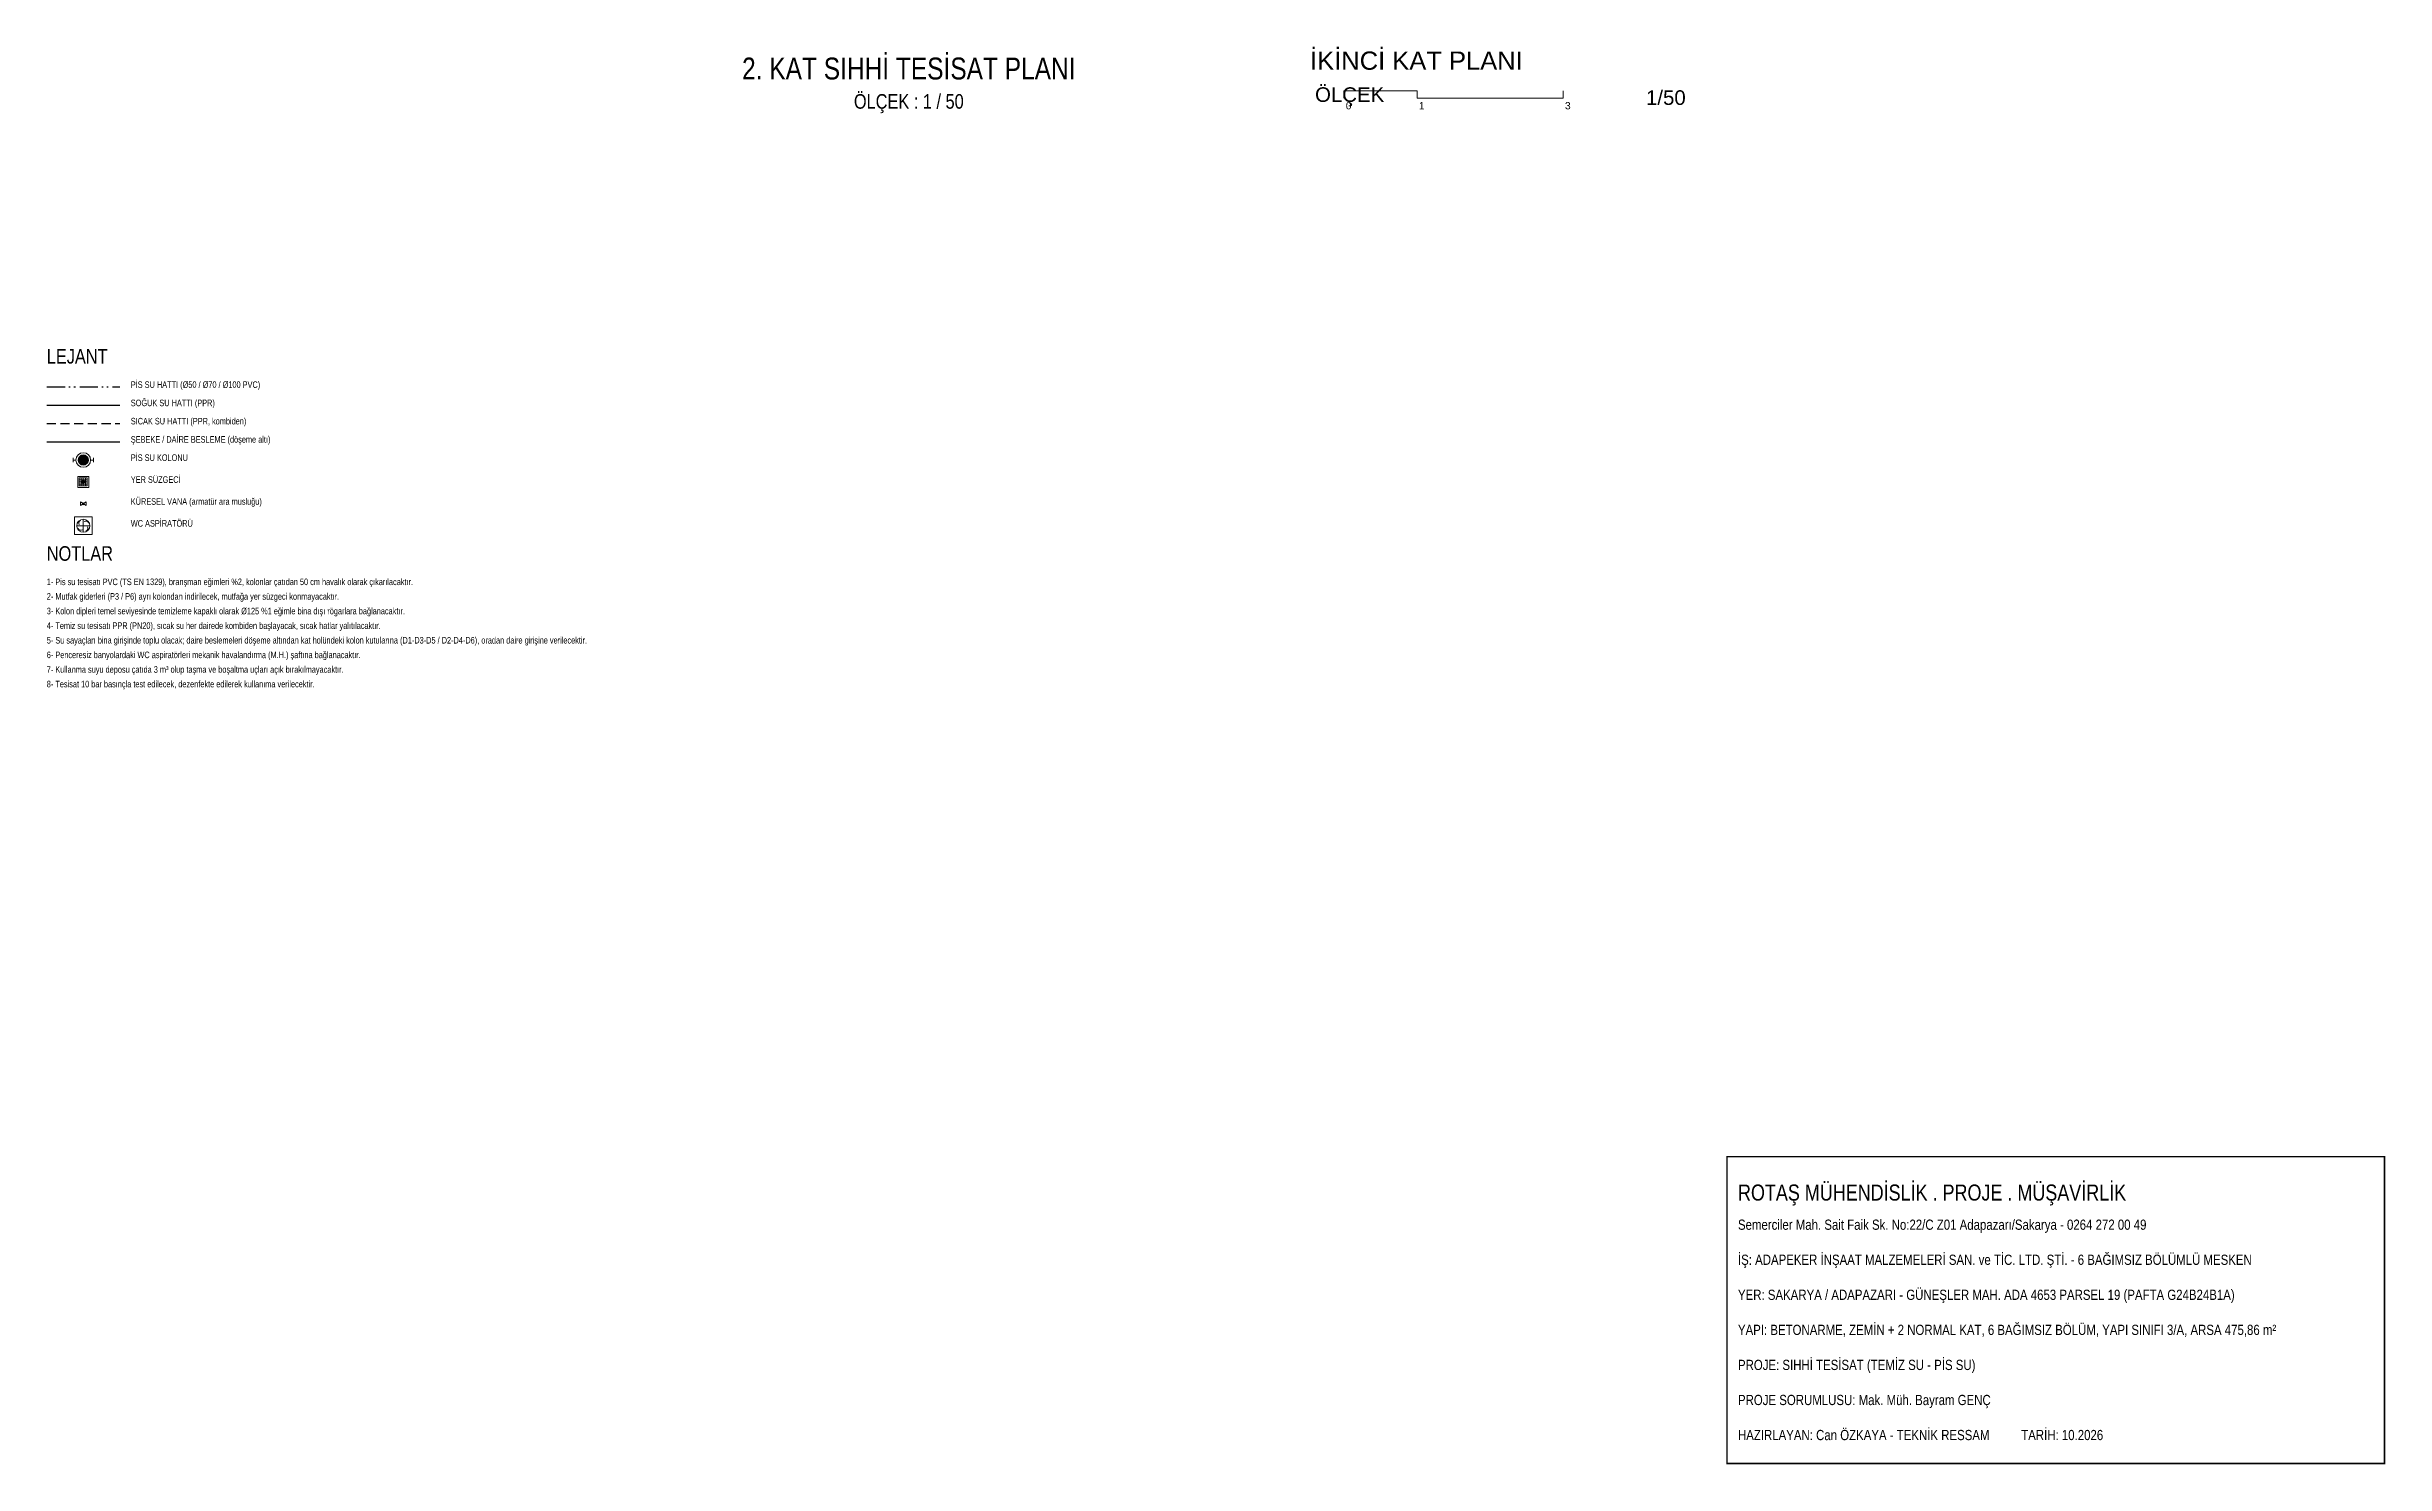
# Model space of a CAD drawing. Header units: centimetres. Extents: x -1224 to 6601, y -5301 to -1283.
# Drawn here: x 3400 to 6601, y -5301 to -3360 of the extents above; entities that cross this region are included whole.
import ezdxf
from ezdxf.enums import TextEntityAlignment as Align

# ---------------------------------------------------------------- set-up
doc = ezdxf.new("R2010")
doc.units = ezdxf.units.CM
doc.linetypes.add('ROTAS_BASMA', pattern=[18.75, 12.5, -6.25])
doc.linetypes.add('ROTAS_PISSU', pattern=[45, 25, -6, 0, -6, 2, -6])
for name, color, linetype, lineweight in [('ROTAS-MIMARI', 8, 'Continuous', 13), ('ROTAS-MIMARI-YAZI', 8, 'Continuous', 13), ('ROTAS-PAFTA', 144, 'Continuous', 35), ('ROTAS-PAFTA-YAZI', 7, 'Continuous', 25), ('ROTAS-SIHHI-PIS-SU', 6, 'ROTAS_PISSU', 30), ('ROTAS-SIHHI-SEMBOL', 1, 'Continuous', 18), ('ROTAS-SIHHI-SICAK-SU', 1, 'ROTAS_BASMA', 30), ('ROTAS-SIHHI-SOGUK-SU', 5, 'Continuous', 30)]:
    doc.layers.add(name, color=color, linetype=linetype, lineweight=lineweight)
doc.layers.add('ROTAS-SIHHI-SEBEKE', color=5, linetype='Continuous')
doc.styles.add('ROTAS-YAZI', font='arial.ttf')

# ---------------------------------------------------------------- blocks, each defined once
blk = doc.blocks.new('ROTAS-S2-PIS-KOLON')
h = blk.add_hatch(color=6)
edge = h.paths.add_edge_path()
edge.add_arc((0, 0), 7, 0, 360)
at = {"color": 30}
for p, q in [((-10, 0), (-14, 0)), ((10, 0), (14, 0))]:
    blk.add_line(p, q, dxfattribs=at)
at = {"color": 1}
for points in [[(-14, -3), (-14, 3)], [(14, -3), (14, 3)]]:
    blk.add_lwpolyline(points, dxfattribs=at)
at = {"color": 30}
blk.add_circle((0, 0), 10, dxfattribs=at)
at = {"color": 6}
blk.add_circle((0, 0), 7, dxfattribs=at)
at = {"style": 'ROTAS-YAZI', "flags": 1}
blk.add_attdef('NO', (0, 0), '', height=5, dxfattribs=at)
blk = doc.blocks.new('ROTAS-S2-YER-SUZGECI')
for p, q in [((-5.5, 3), (5.5, 3)), ((-5.5, 0), (5.5, 0)), ((-3, -5.5), (-3, 5.5)), ((0, -5.5), (0, 5.5)), ((3, -5.5), (3, 5.5)), ((-5.5, -3), (5.5, -3))]:
    blk.add_line(p, q)
for points in [[(-7.5, -7.5), (7.5, -7.5), (7.5, 7.5), (-7.5, 7.5)], [(-5.5, -5.5), (5.5, -5.5), (5.5, 5.5), (-5.5, 5.5)]]:
    blk.add_lwpolyline(points, close=True)
blk.add_circle((0, 0), 2)
blk = doc.blocks.new('ROTAS-S2-KURESEL-VANA')
blk.add_lwpolyline([(-4, -2.5), (4, 2.5), (4, -2.5), (-4, 2.5)], close=True)
blk.add_circle((0, 0), 1.2)
blk = doc.blocks.new('ROTAS-S2-ASPIRATOR')
for q in [(-8, 0), (0, 8), (8, 0), (0, -8)]:
    blk.add_line((0, 0), q)
blk.add_lwpolyline([(-12, -12), (12, -12), (12, 12), (-12, 12)], close=True)
blk.add_circle((0, 0), 9)
for centre, start, end in [((-2.3, 3.3), 110, 210), ((3.3, 2.3), 20, 120), ((-3.3, -2.3), 200, 300), ((2.3, -3.3), 290, 390)]:
    blk.add_arc(centre, 4, start, end)

msp = doc.modelspace()

# ---------------------------------------------------------------- linework, layer by layer
at = {"layer": 'ROTAS-MIMARI'}
msp.add_lwpolyline([(5175.7, -3430.7), (5175.7, -3420.7), (5275.7, -3420.7), (5275.7, -3430.7), (5475.7, -3430.7), (5475.7, -3420.7)], dxfattribs=at)
at = {"layer": 'ROTAS-PAFTA', "const_width": 2}
msp.add_lwpolyline([(5700, -5300), (6600, -5300), (6600, -4880), (5700, -4880)], close=True, dxfattribs=at)
at = {"layer": 'ROTAS-SIHHI-PIS-SU'}
msp.add_line((3400, -3826), (3500, -3826), dxfattribs=at)
at = {"layer": 'ROTAS-SIHHI-SEBEKE'}
msp.add_line((3400, -3901), (3500, -3901), dxfattribs=at)
at = {"layer": 'ROTAS-SIHHI-SICAK-SU'}
msp.add_line((3400, -3876), (3500, -3876), dxfattribs=at)
at = {"layer": 'ROTAS-SIHHI-SOGUK-SU'}
msp.add_line((3400, -3851), (3500, -3851), dxfattribs=at)

# ---------------------------------------------------------------- block references
at = {"layer": 'ROTAS-SIHHI-SEMBOL'}
for name, p in [('ROTAS-S2-PIS-KOLON', (3450, -3926)), ('ROTAS-S2-YER-SUZGECI', (3450, -3956)), ('ROTAS-S2-KURESEL-VANA', (3450, -3986)), ('ROTAS-S2-ASPIRATOR', (3450, -4016))]:
    msp.add_blockref(name, p, dxfattribs=at)

# ---------------------------------------------------------------- texts
at = {"layer": 'ROTAS-MIMARI-YAZI', "attachment_point": 1, "style": 'ROTAS-YAZI'}
for s, insert, char_height in [('İKİNCİ KAT PLANI', (5129.3, -3366.7), 25), ('ÖLÇEK', (5136.1, -3415.7), 20), ('1/50', (5589.1, -3419.8), 20), ('0', (5178.2, -3435.9), 10), ('1', (5278.2, -3435.9), 10), ('3', (5478.2, -3435.9), 10)]:
    msp.add_mtext(s, dxfattribs=dict(at, insert=insert, char_height=char_height))
at = {"layer": 'ROTAS-PAFTA-YAZI', "style": 'ROTAS-YAZI', "width": 0.8}
for s, height, p in [('2. KAT SIHHİ TESİSAT PLANI', 30, (4580, -3390)), ('ÖLÇEK : 1 / 50', 20, (4580, -3435))]:
    msp.add_text(s, height=height, dxfattribs=at).set_placement(p, align=Align.MIDDLE_CENTER)
for s, height, p in [('LEJANT', 20, (3400, -3800)), ('SOĞUK SU HATTI (PPR)', 9, (3515, -3855)), ('PİS SU HATTI (Ø50 / Ø70 / Ø100 PVC)', 9, (3515, -3830)), ('SICAK SU HATTI (PPR, kombiden)', 9, (3515, -3880)), ('ŞEBEKE / DAİRE BESLEME (döşeme altı)', 9, (3515, -3905)), ('PİS SU KOLONU', 9, (3515, -3930)), ('YER SÜZGECİ', 9, (3515, -3960)), ('KÜRESEL VANA (armatür ara musluğu)', 9, (3515, -3990)), ('WC ASPİRATÖRÜ', 9, (3515, -4020)), ('NOTLAR', 20, (3400, -4070)), ('1- Pis su tesisatı PVC (TS EN 1329), branşman eğimleri %2, kolonlar çatıdan 50 cm havalık olarak çıkarılacaktır.', 9, (3400, -4100)), ('3- Kolon dipleri temel seviyesinde temizleme kapaklı olarak Ø125 %1 eğimle bina dışı rögarlara bağlanacaktır.', 9, (3400, -4140)), ('2- Mutfak giderleri (P3 / P6) ayrı kolondan indirilecek, mutfağa yer süzgeci konmayacaktır.', 9, (3400, -4120)), ('4- Temiz su tesisatı PPR (PN20), sıcak su her dairede kombiden başlayacak, sıcak hatlar yalıtılacaktır.', 9, (3400, -4160)), ('5- Su sayaçları bina girişinde toplu olacak; daire beslemeleri döşeme altından kat holündeki kolon kutularına (D1-D3-D5 / D2-D4-D6), oradan daire girişine verilecektir.', 9, (3400, -4180)), ('6- Penceresiz banyolardaki WC aspiratörleri mekanik havalandırma (M.H.) şaftına bağlanacaktır.', 9, (3400, -4200)), ('7- Kullanma suyu deposu çatıda 3 m³ olup taşma ve boşaltma uçları açık bırakılmayacaktır.', 9, (3400, -4220)), ('8- Tesisat 10 bar basınçla test edilecek, dezenfekte edilerek kullanıma verilecektir.', 9, (3400, -4240))]:
    msp.add_text(s, height=height, dxfattribs=at).set_placement(p, align=Align.BOTTOM_LEFT)
for s, height, p in [('ROTAŞ MÜHENDİSLİK . PROJE . MÜŞAVİRLİK', 22, (5715, -4918)), ('Semerciler Mah. Sait Faik Sk. No:22/C Z01 Adapazarı/Sakarya - 0264 272 00 49', 14, (5715, -4966)), ('İŞ: ADAPEKER İNŞAAT MALZEMELERİ SAN. ve TİC. LTD. ŞTİ. - 6 BAĞIMSIZ BÖLÜMLÜ MESKEN', 14, (5715, -5014)), ('YER: SAKARYA / ADAPAZARI - GÜNEŞLER MAH. ADA 4653 PARSEL 19 (PAFTA G24B24B1A)', 14, (5715, -5062)), ('YAPI: BETONARME, ZEMİN + 2 NORMAL KAT, 6 BAĞIMSIZ BÖLÜM, YAPI SINIFI 3/A, ARSA 475,86 m²', 14, (5715, -5110)), ('PROJE: SIHHİ TESİSAT (TEMİZ SU - PİS SU)', 14, (5715, -5158)), ('PROJE SORUMLUSU: Mak. Müh. Bayram GENÇ', 14, (5715, -5206)), ('HAZIRLAYAN: Can ÖZKAYA - TEKNİK RESSAM          TARİH: 10.2026', 14, (5715, -5254))]:
    msp.add_text(s, height=height, dxfattribs=at).set_placement(p, align=Align.TOP_LEFT)

doc.saveas('drawing.dxf')
